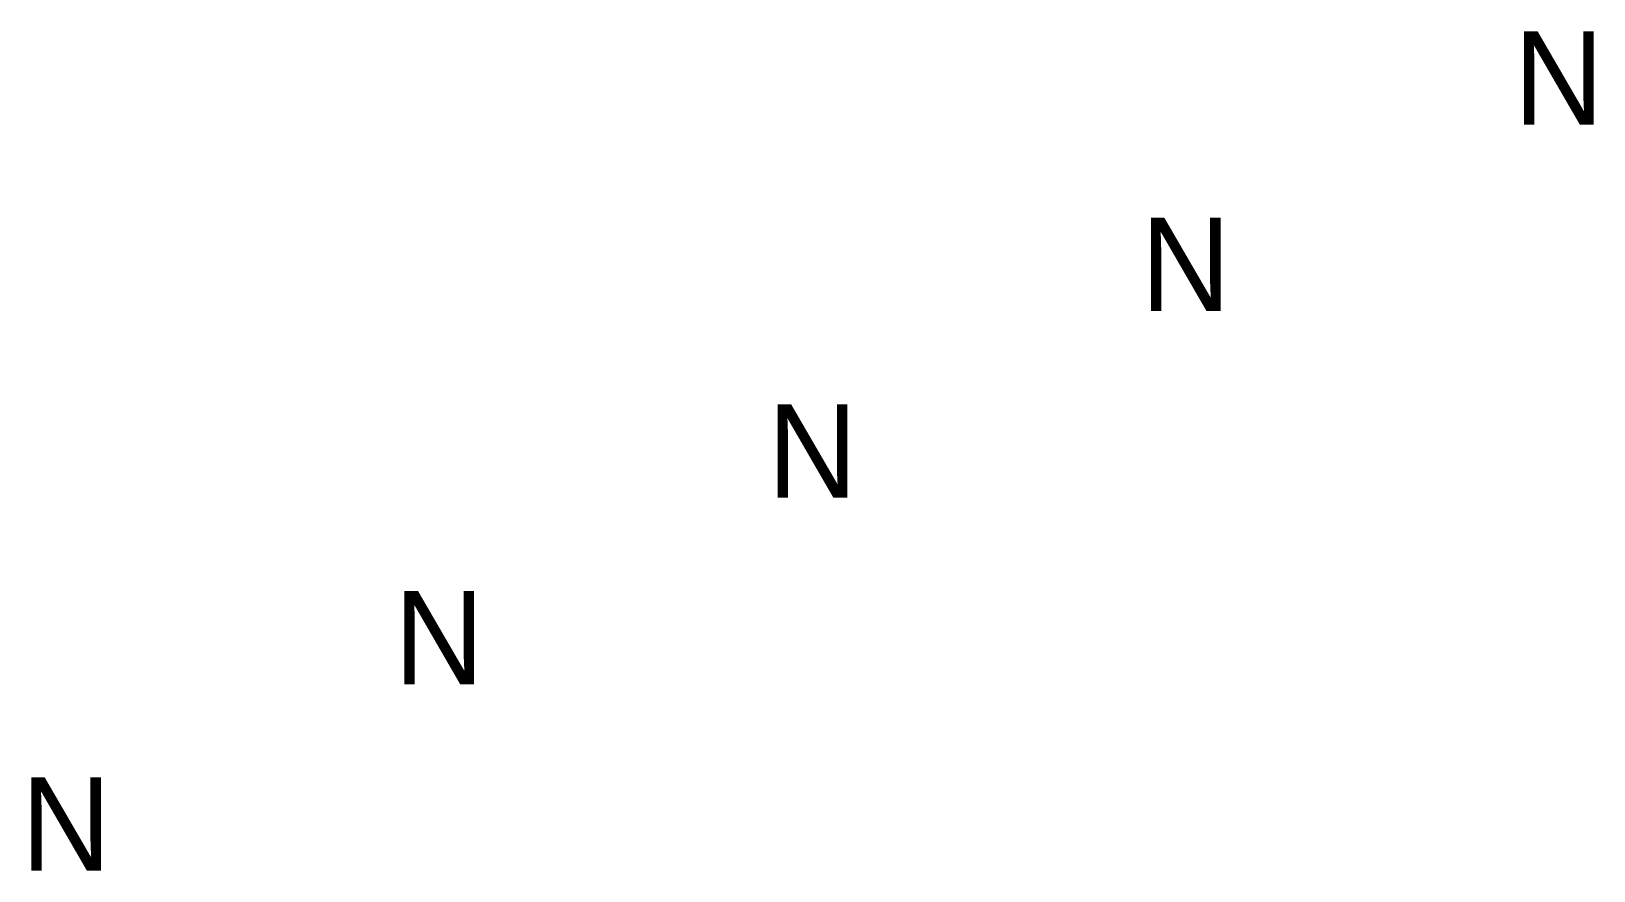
# Model space of a CAD drawing. Extents: x 27 to 4214, y 0 to 2250.
import ezdxf

# ---------------------------------------------------------------- set-up
doc = ezdxf.new("R2010")
doc.units = 0

msp = doc.modelspace()

# ---------------------------------------------------------------- texts
for p in [(4000, 2000), (3000, 1500), (2000, 1000), (1000, 500), (0, 0)]:
    msp.add_text('N', height=250).set_placement(p)

doc.saveas('drawing.dxf')
